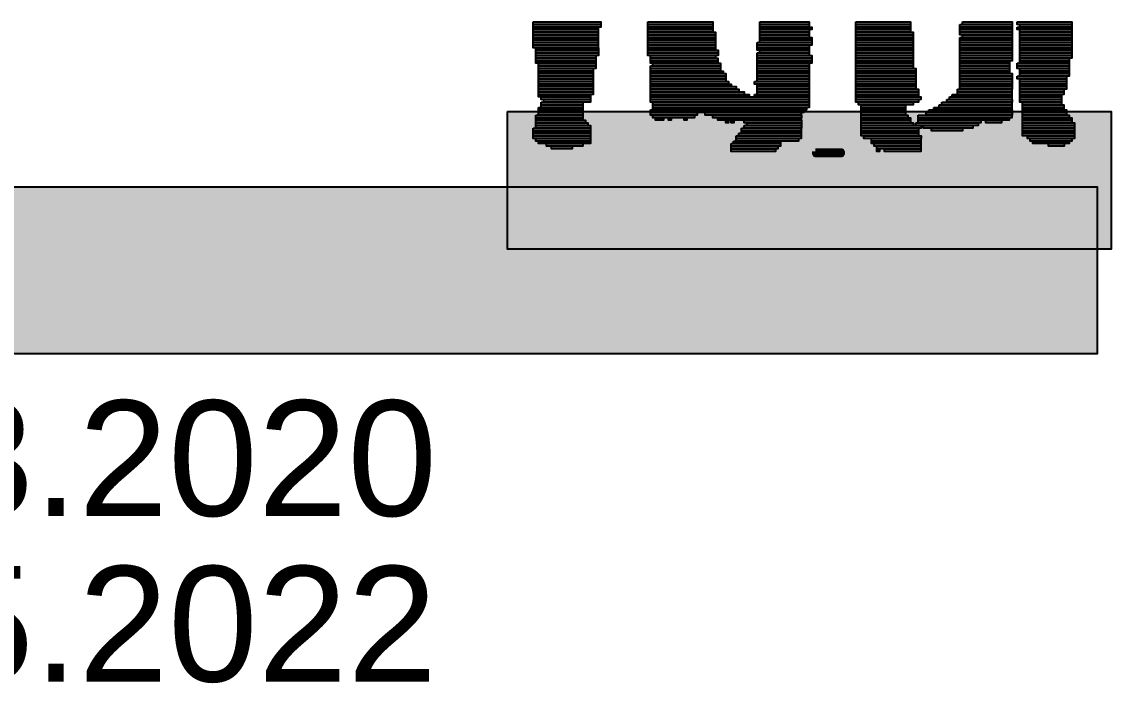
# Model space of a CAD drawing. Header units: millimetres. Extents: x 8 to 41779, y 4087 to 28530.
# Drawn here: x 38687 to 41323, y 6892 to 8492 of the extents above; entities that cross this region are included whole.
import ezdxf

# ---------------------------------------------------------------- set-up
doc = ezdxf.new("R2010")
doc.units = ezdxf.units.MM
doc.header["$LTSCALE"] = 50
doc.layers.add('02_Grundstuecksgrenze', color=8, linetype='Continuous')
doc.layers.add('12_Plankopf', color=140, linetype='Continuous')
doc.styles.add('PLAN', font='arial.ttf')

msp = doc.modelspace()

# ---------------------------------------------------------------- hatches: boundary and pattern name
at = {"layer": '02_Grundstuecksgrenze'}
msp.add_hatch(color=7, dxfattribs=at).paths.add_polyline_path([(30438.6, 8092.7), (41289, 8092.7), (41289, 7688.6), (30438.6, 7688.6)])
at = {"layer": '12_Plankopf'}
for points in [[(39924.6, 8491.8), (40088.3, 8491.8), (40088.3, 8485.5), (39924.6, 8485.5)], [(40201.8, 8491.8), (40359.2, 8491.8), (40359.2, 8485.5), (40201.8, 8485.5)], [(40472.4, 8491.8), (40592, 8491.8), (40592, 8485.5), (40472.4, 8485.5)], [(40705.3, 8491.8), (40837.5, 8491.8), (40837.5, 8485.5), (40705.3, 8485.5)], [(40963.5, 8491.8), (41083.1, 8491.8), (41083.1, 8485.5), (40963.5, 8485.5)], [(41095.4, 8491.8), (41227.6, 8491.8), (41227.6, 8485.5), (41095.4, 8485.5)], [(39924.6, 8485.5), (40088.3, 8485.5), (40088.3, 8479.2), (39924.6, 8479.2)], [(39924.6, 8479.2), (40081.9, 8479.2), (40081.9, 8473), (39924.6, 8473)], [(39924.6, 8473), (40081.9, 8473), (40081.9, 8466.7), (39924.6, 8466.7)], [(39924.6, 8466.7), (40081.9, 8466.7), (40081.9, 8460.5), (39924.6, 8460.5)], [(40201.8, 8485.5), (40359.2, 8485.5), (40359.2, 8479.2), (40201.8, 8479.2)], [(40201.8, 8479.2), (40359.2, 8479.2), (40359.2, 8473), (40201.8, 8473)], [(40201.8, 8473), (40359.2, 8473), (40359.2, 8466.7), (40201.8, 8466.7)], [(40201.8, 8466.7), (40365.5, 8466.7), (40365.5, 8460.5), (40201.8, 8460.5)], [(40472.4, 8485.5), (40592, 8485.5), (40592, 8479.2), (40472.4, 8479.2)], [(40472.4, 8479.2), (40598.3, 8479.2), (40598.3, 8473), (40472.4, 8473)], [(40472.4, 8473), (40592, 8473), (40592, 8466.7), (40472.4, 8466.7)], [(40472.4, 8466.7), (40592, 8466.7), (40592, 8460.5), (40472.4, 8460.5)], [(40705.3, 8485.5), (40837.5, 8485.5), (40837.5, 8479.2), (40705.3, 8479.2)], [(40705.3, 8479.2), (40837.5, 8479.2), (40837.5, 8473), (40705.3, 8473)], [(40705.3, 8473), (40837.5, 8473), (40837.5, 8466.7), (40705.3, 8466.7)], [(40705.3, 8466.7), (40843.7, 8466.7), (40843.7, 8460.5), (40705.3, 8460.5)], [(40957.1, 8485.5), (41083.1, 8485.5), (41083.1, 8479.2), (40957.1, 8479.2)], [(40957.1, 8479.2), (41083.1, 8479.2), (41083.1, 8473), (40957.1, 8473)], [(40957.1, 8473), (41083.1, 8473), (41083.1, 8466.7), (40957.1, 8466.7)], [(40957.1, 8466.7), (41083.1, 8466.7), (41083.1, 8460.5), (40957.1, 8460.5)], [(41095.4, 8479.2), (41227.6, 8479.2), (41227.6, 8473), (41095.4, 8473)], [(41101.8, 8485.5), (41227.7, 8485.5), (41227.7, 8479.2), (41101.8, 8479.2)], [(41101.8, 8473), (41227.7, 8473), (41227.7, 8466.7), (41101.8, 8466.7)], [(41101.8, 8466.7), (41227.7, 8466.7), (41227.7, 8460.5), (41101.8, 8460.5)], [(39924.6, 8460.5), (40081.9, 8460.5), (40081.9, 8454.2), (39924.6, 8454.2)], [(39924.6, 8454.2), (40081.9, 8454.2), (40081.9, 8447.9), (39924.6, 8447.9)], [(39924.6, 8447.9), (40081.9, 8447.9), (40081.9, 8441.6), (39924.6, 8441.6)], [(39924.6, 8441.6), (40081.9, 8441.6), (40081.9, 8435.3), (39924.6, 8435.3)], [(40201.8, 8460.5), (40365.5, 8460.5), (40365.5, 8454.2), (40201.8, 8454.2)], [(40201.8, 8454.2), (40365.5, 8454.2), (40365.5, 8447.9), (40201.8, 8447.9)], [(40201.8, 8447.9), (40365.5, 8447.9), (40365.5, 8441.6), (40201.8, 8441.6)], [(40201.8, 8441.6), (40365.5, 8441.6), (40365.5, 8435.3), (40201.8, 8435.3)], [(40466.1, 8441.6), (40598.3, 8441.6), (40598.3, 8435.3), (40466.1, 8435.3)], [(40472.4, 8460.5), (40592, 8460.5), (40592, 8454.2), (40472.4, 8454.2)], [(40472.4, 8454.2), (40598.3, 8454.2), (40598.3, 8447.9), (40472.4, 8447.9)], [(40472.4, 8447.9), (40598.3, 8447.9), (40598.3, 8441.6), (40472.4, 8441.6)], [(40705.3, 8460.5), (40843.7, 8460.5), (40843.7, 8454.2), (40705.3, 8454.2)], [(40705.3, 8454.2), (40843.7, 8454.2), (40843.7, 8447.9), (40705.3, 8447.9)], [(40705.3, 8447.9), (40843.7, 8447.9), (40843.7, 8441.6), (40705.3, 8441.6)], [(40705.3, 8441.6), (40843.7, 8441.6), (40843.7, 8435.3), (40705.3, 8435.3)], [(40957.1, 8454.2), (41083.1, 8454.2), (41083.1, 8447.9), (40957.1, 8447.9)], [(40957.1, 8447.9), (41083.1, 8447.9), (41083.1, 8441.6), (40957.1, 8441.6)], [(40957.1, 8441.6), (41083.1, 8441.6), (41083.1, 8435.3), (40957.1, 8435.3)], [(40963.5, 8460.5), (41083.1, 8460.5), (41083.1, 8454.2), (40963.5, 8454.2)], [(41101.8, 8460.5), (41227.7, 8460.5), (41227.7, 8454.2), (41101.8, 8454.2)], [(41101.8, 8454.2), (41227.7, 8454.2), (41227.7, 8447.9), (41101.8, 8447.9)], [(41101.8, 8447.9), (41227.7, 8447.9), (41227.7, 8441.6), (41101.8, 8441.6)], [(41101.8, 8441.6), (41227.7, 8441.6), (41227.7, 8435.3), (41101.8, 8435.3)], [(39924.6, 8435.3), (40081.9, 8435.3), (40081.9, 8429.1), (39924.6, 8429.1)], [(39930.9, 8429.1), (40082, 8429.1), (40082, 8422.8), (39930.9, 8422.8)], [(39930.9, 8422.8), (40082, 8422.8), (40082, 8416.5), (39930.9, 8416.5)], [(39930.9, 8416.5), (40082, 8416.5), (40082, 8410.3), (39930.9, 8410.3)], [(39930.9, 8410.3), (40075.7, 8410.3), (40075.7, 8404), (39930.9, 8404)], [(40201.8, 8435.3), (40365.5, 8435.3), (40365.5, 8429.1), (40201.8, 8429.1)], [(40201.8, 8429.1), (40365.5, 8429.1), (40365.5, 8422.8), (40201.8, 8422.8)], [(40201.8, 8422.8), (40371.8, 8422.8), (40371.8, 8416.5), (40201.8, 8416.5)], [(40201.8, 8416.5), (40371.8, 8416.5), (40371.8, 8410.3), (40201.8, 8410.3)], [(40207.8, 8410.3), (40365.2, 8410.3), (40365.2, 8404), (40207.8, 8404)], [(40466.1, 8435.3), (40592, 8435.3), (40592, 8429.1), (40466.1, 8429.1)], [(40466.1, 8429.1), (40592, 8429.1), (40592, 8422.8), (40466.1, 8422.8)], [(40466.1, 8416.5), (40592, 8416.5), (40592, 8410.3), (40466.1, 8410.3)], [(40466.1, 8410.3), (40598.3, 8410.3), (40598.3, 8404), (40466.1, 8404)], [(40472.4, 8422.8), (40592, 8422.8), (40592, 8416.5), (40472.4, 8416.5)], [(40705.3, 8435.3), (40843.7, 8435.3), (40843.7, 8429.1), (40705.3, 8429.1)], [(40705.3, 8429.1), (40843.7, 8429.1), (40843.7, 8422.8), (40705.3, 8422.8)], [(40705.3, 8422.8), (40843.7, 8422.8), (40843.7, 8416.5), (40705.3, 8416.5)], [(40705.3, 8416.5), (40843.7, 8416.5), (40843.7, 8410.3), (40705.3, 8410.3)], [(40705.3, 8410.3), (40843.7, 8410.3), (40843.7, 8404), (40705.3, 8404)], [(40957.1, 8435.3), (41083.1, 8435.3), (41083.1, 8429.1), (40957.1, 8429.1)], [(40957.1, 8429.1), (41083.1, 8429.1), (41083.1, 8422.8), (40957.1, 8422.8)], [(40957.1, 8422.8), (41083.1, 8422.8), (41083.1, 8416.5), (40957.1, 8416.5)], [(40957.1, 8416.5), (41083.1, 8416.5), (41083.1, 8410.3), (40957.1, 8410.3)], [(40957.1, 8410.3), (41083.1, 8410.3), (41083.1, 8404), (40957.1, 8404)], [(41101.8, 8435.3), (41227.7, 8435.3), (41227.7, 8429.1), (41101.8, 8429.1)], [(41101.8, 8429.1), (41227.7, 8429.1), (41227.7, 8422.8), (41101.8, 8422.8)], [(41101.8, 8422.8), (41227.7, 8422.8), (41227.7, 8416.5), (41101.8, 8416.5)], [(41101.8, 8416.5), (41227.7, 8416.5), (41227.7, 8410.3), (41101.8, 8410.3)], [(41101.8, 8410.3), (41227.7, 8410.3), (41227.7, 8404), (41101.8, 8404)], [(39930.9, 8404), (40075.7, 8404), (40075.7, 8397.7), (39930.9, 8397.7)], [(39930.9, 8397.7), (40075.7, 8397.7), (40075.7, 8391.5), (39930.9, 8391.5)], [(39937.3, 8391.5), (40075.7, 8391.5), (40075.7, 8385.2), (39937.3, 8385.2)], [(39937.3, 8385.2), (40075.7, 8385.2), (40075.7, 8378.9), (39937.3, 8378.9)], [(40207.8, 8404), (40371.5, 8404), (40371.5, 8397.7), (40207.8, 8397.7)], [(40207.8, 8397.7), (40371.5, 8397.7), (40371.5, 8391.5), (40207.8, 8391.5)], [(40207.8, 8385.2), (40377.8, 8385.2), (40377.8, 8378.9), (40207.8, 8378.9)], [(40214.2, 8391.5), (40377.9, 8391.5), (40377.9, 8385.2), (40214.2, 8385.2)], [(40466.1, 8404), (40598.3, 8404), (40598.3, 8397.7), (40466.1, 8397.7)], [(40466.1, 8397.7), (40598.3, 8397.7), (40598.3, 8391.5), (40466.1, 8391.5)], [(40466.1, 8391.5), (40592, 8391.5), (40592, 8385.2), (40466.1, 8385.2)], [(40466.1, 8385.2), (40592, 8385.2), (40592, 8378.9), (40466.1, 8378.9)], [(40705.3, 8404), (40843.7, 8404), (40843.7, 8397.7), (40705.3, 8397.7)], [(40705.3, 8397.7), (40843.7, 8397.7), (40843.7, 8391.5), (40705.3, 8391.5)], [(40705.3, 8391.5), (40843.7, 8391.5), (40843.7, 8385.2), (40705.3, 8385.2)], [(40705.3, 8385.2), (40843.7, 8385.2), (40843.7, 8378.9), (40705.3, 8378.9)], [(40957.1, 8404), (41083.1, 8404), (41083.1, 8397.7), (40957.1, 8397.7)], [(40957.1, 8397.7), (41076.7, 8397.7), (41076.7, 8391.5), (40957.1, 8391.5)], [(40957.1, 8391.5), (41076.7, 8391.5), (41076.7, 8385.2), (40957.1, 8385.2)], [(40957.1, 8385.2), (41076.7, 8385.2), (41076.7, 8378.9), (40957.1, 8378.9)], [(41095.4, 8391.5), (41221.4, 8391.5), (41221.4, 8385.2), (41095.4, 8385.2)], [(41095.4, 8385.2), (41221.4, 8385.2), (41221.4, 8378.9), (41095.4, 8378.9)], [(41101.8, 8404), (41221.4, 8404), (41221.4, 8397.7), (41101.8, 8397.7)], [(41101.8, 8397.7), (41221.4, 8397.7), (41221.4, 8391.5), (41101.8, 8391.5)], [(39937.3, 8378.9), (40069.5, 8378.9), (40069.5, 8372.7), (39937.3, 8372.7)], [(39937.3, 8372.7), (40069.5, 8372.7), (40069.5, 8366.4), (39937.3, 8366.4)], [(39937.3, 8366.4), (40069.5, 8366.4), (40069.5, 8360.1), (39937.3, 8360.1)], [(39937.3, 8360.1), (40069.5, 8360.1), (40069.5, 8353.8), (39937.3, 8353.8)], [(40207.8, 8378.9), (40377.8, 8378.9), (40377.8, 8372.7), (40207.8, 8372.7)], [(40207.8, 8372.7), (40384.1, 8372.7), (40384.1, 8366.4), (40207.8, 8366.4)], [(40207.8, 8366.4), (40390.4, 8366.4), (40390.4, 8360.1), (40207.8, 8360.1)], [(40207.8, 8360.1), (40390.4, 8360.1), (40390.4, 8353.8), (40207.8, 8353.8)], [(40466.1, 8378.9), (40592, 8378.9), (40592, 8372.7), (40466.1, 8372.7)], [(40466.1, 8372.7), (40592, 8372.7), (40592, 8366.4), (40466.1, 8366.4)], [(40466.1, 8366.4), (40592, 8366.4), (40592, 8360.1), (40466.1, 8360.1)], [(40466.1, 8360.1), (40592, 8360.1), (40592, 8353.8), (40466.1, 8353.8)], [(40705.3, 8378.9), (40850, 8378.9), (40850, 8372.7), (40705.3, 8372.7)], [(40705.3, 8372.7), (40850, 8372.7), (40850, 8366.4), (40705.3, 8366.4)], [(40705.3, 8366.4), (40850, 8366.4), (40850, 8360.1), (40705.3, 8360.1)], [(40705.3, 8360.1), (40850, 8360.1), (40850, 8353.8), (40705.3, 8353.8)], [(40957.1, 8378.9), (41076.7, 8378.9), (41076.7, 8372.7), (40957.1, 8372.7)], [(40957.1, 8372.7), (41076.7, 8372.7), (41076.7, 8366.4), (40957.1, 8366.4)], [(40957.1, 8366.4), (41083.1, 8366.4), (41083.1, 8360.1), (40957.1, 8360.1)], [(40957.1, 8360.1), (41083.1, 8360.1), (41083.1, 8353.8), (40957.1, 8353.8)], [(41095.4, 8360.1), (41215.1, 8360.1), (41215.1, 8353.8), (41095.4, 8353.8)], [(41101.8, 8378.9), (41221.4, 8378.9), (41221.4, 8372.7), (41101.8, 8372.7)], [(41101.8, 8372.7), (41221.4, 8372.7), (41221.4, 8366.4), (41101.8, 8366.4)], [(41101.8, 8366.4), (41221.4, 8366.4), (41221.4, 8360.1), (41101.8, 8360.1)], [(39937.3, 8353.8), (40069.5, 8353.8), (40069.5, 8347.6), (39937.3, 8347.6)], [(39937.3, 8347.6), (40069.5, 8347.6), (40069.5, 8341.3), (39937.3, 8341.3)], [(39937.3, 8341.3), (40069.5, 8341.3), (40069.5, 8335), (39937.3, 8335)], [(39937.3, 8335.1), (40069.5, 8335.1), (40069.5, 8328.8), (39937.3, 8328.8)], [(40207.8, 8353.8), (40390.4, 8353.8), (40390.4, 8347.6), (40207.8, 8347.6)], [(40207.8, 8347.6), (40396.7, 8347.6), (40396.7, 8341.3), (40207.8, 8341.3)], [(40207.8, 8341.3), (40403, 8341.3), (40403, 8335), (40207.8, 8335)], [(40207.8, 8335.1), (40415.6, 8335.1), (40415.6, 8328.8), (40207.8, 8328.8)], [(40459.7, 8347.6), (40591.9, 8347.6), (40591.9, 8341.3), (40459.7, 8341.3)], [(40466.1, 8353.8), (40592, 8353.8), (40592, 8347.6), (40466.1, 8347.6)], [(40466.1, 8341.3), (40592, 8341.3), (40592, 8335), (40466.1, 8335)], [(40466.1, 8335.1), (40592, 8335.1), (40592, 8328.8), (40466.1, 8328.8)], [(40705.3, 8353.8), (40850, 8353.8), (40850, 8347.6), (40705.3, 8347.6)], [(40705.3, 8347.6), (40850, 8347.6), (40850, 8341.3), (40705.3, 8341.3)], [(40705.3, 8341.3), (40850, 8341.3), (40850, 8335), (40705.3, 8335)], [(40705.3, 8335.1), (40850, 8335.1), (40850, 8328.8), (40705.3, 8328.8)], [(40957.1, 8353.8), (41083.1, 8353.8), (41083.1, 8347.6), (40957.1, 8347.6)], [(40957.1, 8347.6), (41083.1, 8347.6), (41083.1, 8341.3), (40957.1, 8341.3)], [(40957.1, 8341.3), (41083.1, 8341.3), (41083.1, 8335), (40957.1, 8335)], [(40957.1, 8335.1), (41083.1, 8335.1), (41083.1, 8328.8), (40957.1, 8328.8)], [(41101.8, 8353.8), (41215.1, 8353.8), (41215.1, 8347.6), (41101.8, 8347.6)], [(41101.8, 8347.6), (41215.1, 8347.6), (41215.1, 8341.3), (41101.8, 8341.3)], [(41101.8, 8341.3), (41215.1, 8341.3), (41215.1, 8335), (41101.8, 8335)], [(41101.8, 8335.1), (41215.1, 8335.1), (41215.1, 8328.8), (41101.8, 8328.8)], [(39937.3, 8328.8), (40069.5, 8328.8), (40069.5, 8322.5), (39937.3, 8322.5)], [(39937.3, 8322.5), (40069.5, 8322.5), (40069.5, 8316.2), (39937.3, 8316.2)], [(39937.3, 8316.2), (40063.1, 8316.2), (40063.1, 8310), (39937.3, 8310)], [(39943.6, 8309.9), (40063.2, 8309.9), (40063.2, 8303.7), (39943.6, 8303.7)], [(40207.8, 8328.8), (40421.9, 8328.8), (40421.9, 8322.5), (40207.8, 8322.5)], [(40207.8, 8322.5), (40434.5, 8322.5), (40434.5, 8316.2), (40207.8, 8316.2)], [(40207.8, 8316.2), (40447, 8316.2), (40447, 8310), (40207.8, 8310)], [(40207.8, 8309.9), (40591.8, 8309.9), (40591.8, 8303.7), (40207.8, 8303.7)], [(40459.7, 8316.2), (40591.9, 8316.2), (40591.9, 8310), (40459.7, 8310)], [(40466.1, 8328.8), (40592, 8328.8), (40592, 8322.5), (40466.1, 8322.5)], [(40466.1, 8322.5), (40592, 8322.5), (40592, 8316.2), (40466.1, 8316.2)], [(40705.3, 8328.8), (40856.4, 8328.8), (40856.4, 8322.5), (40705.3, 8322.5)], [(40705.3, 8322.5), (40856.4, 8322.5), (40856.4, 8316.2), (40705.3, 8316.2)], [(40705.3, 8316.2), (40856.4, 8316.2), (40856.4, 8310), (40705.3, 8310)], [(40705.3, 8309.9), (40862.6, 8309.9), (40862.6, 8303.7), (40705.3, 8303.7)], [(40931.7, 8309.9), (41082.8, 8309.9), (41082.8, 8303.7), (40931.7, 8303.7)], [(40938.1, 8316.2), (41082.9, 8316.2), (41082.9, 8310), (40938.1, 8310)], [(40950.8, 8328.8), (41083, 8328.8), (41083, 8322.5), (40950.8, 8322.5)], [(40950.8, 8322.5), (41083, 8322.5), (41083, 8316.2), (40950.8, 8316.2)], [(41101.8, 8328.8), (41208.8, 8328.8), (41208.8, 8322.5), (41101.8, 8322.5)], [(41101.8, 8322.5), (41208.8, 8322.5), (41208.8, 8316.2), (41101.8, 8316.2)], [(41101.8, 8316.2), (41202.5, 8316.2), (41202.5, 8310), (41101.8, 8310)], [(41101.8, 8309.9), (41202.5, 8309.9), (41202.5, 8303.7), (41101.8, 8303.7)], [(39937.3, 8284.9), (40044.3, 8284.9), (40044.3, 8278.6), (39937.3, 8278.6)], [(39937.3, 8278.6), (40044.3, 8278.6), (40044.3, 8272.4), (39937.3, 8272.4)], [(39943.6, 8297.4), (40044.4, 8297.4), (40044.4, 8291.1), (39943.6, 8291.1)], [(39943.6, 8291.1), (40044.4, 8291.1), (40044.4, 8284.9), (39943.6, 8284.9)], [(39950, 8303.7), (40063.3, 8303.7), (40063.3, 8297.4), (39950, 8297.4)], [(40207.8, 8303.7), (40591.8, 8303.7), (40591.8, 8297.4), (40207.8, 8297.4)], [(40207.8, 8278.6), (40579.2, 8278.6), (40579.2, 8272.4), (40207.8, 8272.4)], [(40214.2, 8297.4), (40591.9, 8297.4), (40591.9, 8291.1), (40214.2, 8291.1)], [(40214.2, 8291.1), (40591.9, 8291.1), (40591.9, 8284.9), (40214.2, 8284.9)], [(40214.2, 8284.9), (40585.6, 8284.9), (40585.6, 8278.6), (40214.2, 8278.6)], [(40705.3, 8303.7), (40856.4, 8303.7), (40856.4, 8297.4), (40705.3, 8297.4)], [(40711.6, 8297.4), (40843.8, 8297.4), (40843.8, 8291.1), (40711.6, 8291.1)], [(40718, 8291.1), (40825, 8291.1), (40825, 8284.9), (40718, 8284.9)], [(40718, 8284.9), (40825, 8284.9), (40825, 8278.6), (40718, 8278.6)], [(40718, 8278.6), (40825, 8278.6), (40825, 8272.4), (40718, 8272.4)], [(40881.7, 8278.6), (41083.1, 8278.6), (41083.1, 8272.4), (40881.7, 8272.4)], [(40894, 8284.9), (41082.9, 8284.9), (41082.9, 8278.6), (40894, 8278.6)], [(40906.7, 8291.1), (41083, 8291.1), (41083, 8284.9), (40906.7, 8284.9)], [(40913, 8297.4), (41083, 8297.4), (41083, 8291.1), (40913, 8291.1)], [(40925.7, 8303.7), (41083.1, 8303.7), (41083.1, 8297.4), (40925.7, 8297.4)], [(41101.8, 8303.7), (41202.5, 8303.7), (41202.5, 8297.4), (41101.8, 8297.4)], [(41108.1, 8297.4), (41202.5, 8297.4), (41202.5, 8291.1), (41108.1, 8291.1)], [(41108.1, 8291.1), (41208.8, 8291.1), (41208.8, 8284.9), (41108.1, 8284.9)], [(41108.1, 8284.9), (41208.8, 8284.9), (41208.8, 8278.6), (41108.1, 8278.6)], [(41108.1, 8278.6), (41215.2, 8278.6), (41215.2, 8272.4), (41108.1, 8272.4)], [(39862.5, 8274.6), (41323.1, 8274.6), (41323.1, 7941.8), (39862.5, 7941.8)], [(39930.9, 8266), (40044.2, 8266), (40044.2, 8259.8), (39930.9, 8259.8)], [(39930.9, 8259.8), (40044.2, 8259.8), (40044.2, 8253.5), (39930.9, 8253.5)], [(39930.9, 8253.5), (40050.5, 8253.5), (40050.5, 8247.2), (39930.9, 8247.2)], [(39937.3, 8272.4), (40044.3, 8272.4), (40044.3, 8266.1), (39937.3, 8266.1)], [(40207.8, 8272.4), (40321.2, 8272.4), (40321.2, 8266.1), (40207.8, 8266.1)], [(40214.2, 8266), (40314.9, 8266), (40314.9, 8259.8), (40214.2, 8259.8)], [(40220.5, 8259.8), (40239.4, 8259.8), (40239.4, 8253.5), (40220.5, 8253.5)], [(40251.9, 8259.8), (40258.2, 8259.8), (40258.2, 8253.5), (40251.9, 8253.5)], [(40289.7, 8259.8), (40296, 8259.8), (40296, 8253.5), (40289.7, 8253.5)], [(40340.1, 8272.4), (40573, 8272.4), (40573, 8266.1), (40340.1, 8266.1)], [(40359.2, 8266), (40573.2, 8266), (40573.2, 8259.8), (40359.2, 8259.8)], [(40371.5, 8259.8), (40573, 8259.8), (40573, 8253.5), (40371.5, 8253.5)], [(40390.6, 8253.5), (40396.9, 8253.5), (40396.9, 8247.2), (40390.6, 8247.2)], [(40403.3, 8253.5), (40409.6, 8253.5), (40409.6, 8247.2), (40403.3, 8247.2)], [(40434.7, 8253.5), (40573.2, 8253.5), (40573.2, 8247.2), (40434.7, 8247.2)], [(40718, 8272.4), (40825, 8272.4), (40825, 8266.1), (40718, 8266.1)], [(40718, 8266), (40831.3, 8266), (40831.3, 8259.8), (40718, 8259.8)], [(40718, 8259.8), (40837.6, 8259.8), (40837.6, 8253.5), (40718, 8253.5)], [(40718, 8253.5), (40837.6, 8253.5), (40837.6, 8247.2), (40718, 8247.2)], [(40856.3, 8266), (41082.9, 8266), (41082.9, 8259.8), (40856.3, 8259.8)], [(40856.3, 8259.8), (41076.5, 8259.8), (41076.5, 8253.5), (40856.3, 8253.5)], [(40856.3, 8253.5), (41007.3, 8253.5), (41007.3, 8247.2), (40856.3, 8247.2)], [(40875.3, 8272.4), (41083.1, 8272.4), (41083.1, 8266.1), (40875.3, 8266.1)], [(41019.9, 8253.5), (41057.7, 8253.5), (41057.7, 8247.2), (41019.9, 8247.2)], [(41108.1, 8272.4), (41215.2, 8272.4), (41215.2, 8266.1), (41108.1, 8266.1)], [(41108.1, 8266), (41221.4, 8266), (41221.4, 8259.8), (41108.1, 8259.8)], [(41108.1, 8259.8), (41227.7, 8259.8), (41227.7, 8253.5), (41108.1, 8253.5)], [(41108.1, 8253.5), (41227.7, 8253.5), (41227.7, 8247.2), (41108.1, 8247.2)], [(39924.6, 8234.7), (40063, 8234.7), (40063, 8228.4), (39924.6, 8228.4)], [(39924.6, 8228.4), (40063, 8228.4), (40063, 8222.2), (39924.6, 8222.2)], [(39930.9, 8247.2), (40056.8, 8247.2), (40056.8, 8241), (39930.9, 8241)], [(39930.9, 8241), (40063.1, 8241), (40063.1, 8234.7), (39930.9, 8234.7)], [(40428.3, 8234.7), (40573.1, 8234.7), (40573.1, 8228.4), (40428.3, 8228.4)], [(40428.3, 8228.4), (40573.1, 8228.4), (40573.1, 8222.2), (40428.3, 8222.2)], [(40434.7, 8241), (40573.2, 8241), (40573.2, 8234.7), (40434.7, 8234.7)], [(40441, 8247.2), (40573.2, 8247.2), (40573.2, 8241), (40441, 8241)], [(40718, 8247.2), (40843.9, 8247.2), (40843.9, 8241), (40718, 8241)], [(40718, 8241), (40862.8, 8241), (40862.8, 8234.7), (40718, 8234.7)], [(40718, 8234.7), (40856.5, 8234.7), (40856.5, 8228.4), (40718, 8228.4)], [(40718, 8228.4), (40856.5, 8228.4), (40856.5, 8222.2), (40718, 8222.2)], [(40849.9, 8247.2), (41001, 8247.2), (41001, 8241), (40849.9, 8241)], [(40869, 8241), (40988.5, 8241), (40988.5, 8234.7), (40869, 8234.7)], [(40888, 8234.7), (40963.5, 8234.7), (40963.5, 8228.4), (40888, 8228.4)], [(41108.1, 8247.2), (41234, 8247.2), (41234, 8241), (41108.1, 8241)], [(41108.1, 8241), (41234, 8241), (41234, 8234.7), (41108.1, 8234.7)], [(41108.1, 8234.7), (41234, 8234.7), (41234, 8228.4), (41108.1, 8228.4)], [(41108.1, 8228.4), (41234, 8228.4), (41234, 8222.2), (41108.1, 8222.2)], [(39924.6, 8222.2), (40063, 8222.2), (40063, 8215.9), (39924.6, 8215.9)], [(39924.6, 8215.9), (40063, 8215.9), (40063, 8209.6), (39924.6, 8209.6)], [(39930.9, 8209.6), (40063.1, 8209.6), (40063.1, 8203.4), (39930.9, 8203.4)], [(39937.3, 8203.4), (40063.1, 8203.4), (40063.1, 8197.1), (39937.3, 8197.1)], [(40409.3, 8203.4), (40522.6, 8203.4), (40522.6, 8197.1), (40409.3, 8197.1)], [(40415.6, 8215.9), (40573, 8215.9), (40573, 8209.6), (40415.6, 8209.6)], [(40415.6, 8209.6), (40566.7, 8209.6), (40566.7, 8203.4), (40415.6, 8203.4)], [(40422, 8222.2), (40573.1, 8222.2), (40573.1, 8215.9), (40422, 8215.9)], [(40718, 8222.2), (40856.5, 8222.2), (40856.5, 8215.9), (40718, 8215.9)], [(40724.3, 8215.9), (40862.8, 8215.9), (40862.8, 8209.6), (40724.3, 8209.6)], [(40743, 8209.6), (40862.6, 8209.6), (40862.6, 8203.4), (40743, 8203.4)], [(40743, 8203.4), (40862.6, 8203.4), (40862.6, 8197.1), (40743, 8197.1)], [(41108.1, 8222.2), (41234, 8222.2), (41234, 8215.9), (41108.1, 8215.9)], [(41120.8, 8215.9), (41234.1, 8215.9), (41234.1, 8209.6), (41120.8, 8209.6)], [(41127.2, 8209.6), (41227.9, 8209.6), (41227.9, 8203.4), (41127.2, 8203.4)], [(41133.2, 8203.4), (41221.3, 8203.4), (41221.3, 8197.1), (41133.2, 8197.1)], [(39956.3, 8197.1), (40044.4, 8197.1), (40044.4, 8190.8), (39956.3, 8190.8)], [(39968.7, 8190.8), (40019, 8190.8), (40019, 8184.5), (39968.7, 8184.5)], [(40403.3, 8197.1), (40522.9, 8197.1), (40522.9, 8190.8), (40403.3, 8190.8)], [(40403.3, 8190.8), (40516.6, 8190.8), (40516.6, 8184.5), (40403.3, 8184.5)], [(40403.3, 8184.6), (40510.3, 8184.6), (40510.3, 8178.3), (40403.3, 8178.3)], [(40749.4, 8197.1), (40862.7, 8197.1), (40862.7, 8190.8), (40749.4, 8190.8)], [(40755.7, 8190.8), (40862.7, 8190.8), (40862.7, 8184.5), (40755.7, 8184.5)], [(40755.7, 8184.6), (40762, 8184.6), (40762, 8178.3), (40755.7, 8178.3)], [(40774.4, 8184.6), (40862.5, 8184.6), (40862.5, 8178.3), (40774.4, 8178.3)], [(41171.3, 8197.1), (41209, 8197.1), (41209, 8190.8), (41171.3, 8190.8)]]:
    msp.add_hatch(color=7, dxfattribs=at).paths.add_polyline_path(points)

# ---------------------------------------------------------------- linework, layer by layer
at = {"layer": '02_Grundstuecksgrenze'}
msp.add_lwpolyline([(30438.6, 8092.7), (41289, 8092.7), (41289, 7688.6), (30438.6, 7688.6)], close=True, dxfattribs=at)
at = {"layer": '12_Plankopf'}
for points in [[(39924.6, 8491.8), (40088.3, 8491.8), (40088.3, 8485.5), (39924.6, 8485.5)], [(40201.8, 8491.8), (40359.2, 8491.8), (40359.2, 8485.5), (40201.8, 8485.5)], [(40472.4, 8491.8), (40592, 8491.8), (40592, 8485.5), (40472.4, 8485.5)], [(40705.3, 8491.8), (40837.5, 8491.8), (40837.5, 8485.5), (40705.3, 8485.5)], [(40963.5, 8491.8), (41083.1, 8491.8), (41083.1, 8485.5), (40963.5, 8485.5)], [(41095.4, 8491.8), (41227.6, 8491.8), (41227.6, 8485.5), (41095.4, 8485.5)], [(39924.6, 8485.5), (40088.3, 8485.5), (40088.3, 8479.2), (39924.6, 8479.2)], [(39924.6, 8479.2), (40081.9, 8479.2), (40081.9, 8473), (39924.6, 8473)], [(39924.6, 8473), (40081.9, 8473), (40081.9, 8466.7), (39924.6, 8466.7)], [(39924.6, 8466.7), (40081.9, 8466.7), (40081.9, 8460.5), (39924.6, 8460.5)], [(40201.8, 8485.5), (40359.2, 8485.5), (40359.2, 8479.2), (40201.8, 8479.2)], [(40201.8, 8479.2), (40359.2, 8479.2), (40359.2, 8473), (40201.8, 8473)], [(40201.8, 8473), (40359.2, 8473), (40359.2, 8466.7), (40201.8, 8466.7)], [(40201.8, 8466.7), (40365.5, 8466.7), (40365.5, 8460.5), (40201.8, 8460.5)], [(40472.4, 8485.5), (40592, 8485.5), (40592, 8479.2), (40472.4, 8479.2)], [(40472.4, 8479.2), (40598.3, 8479.2), (40598.3, 8473), (40472.4, 8473)], [(40472.4, 8473), (40592, 8473), (40592, 8466.7), (40472.4, 8466.7)], [(40472.4, 8466.7), (40592, 8466.7), (40592, 8460.5), (40472.4, 8460.5)], [(40705.3, 8485.5), (40837.5, 8485.5), (40837.5, 8479.2), (40705.3, 8479.2)], [(40705.3, 8479.2), (40837.5, 8479.2), (40837.5, 8473), (40705.3, 8473)], [(40705.3, 8473), (40837.5, 8473), (40837.5, 8466.7), (40705.3, 8466.7)], [(40705.3, 8466.7), (40843.7, 8466.7), (40843.7, 8460.5), (40705.3, 8460.5)], [(40957.1, 8485.5), (41083.1, 8485.5), (41083.1, 8479.2), (40957.1, 8479.2)], [(40957.1, 8479.2), (41083.1, 8479.2), (41083.1, 8473), (40957.1, 8473)], [(40957.1, 8473), (41083.1, 8473), (41083.1, 8466.7), (40957.1, 8466.7)], [(40957.1, 8466.7), (41083.1, 8466.7), (41083.1, 8460.5), (40957.1, 8460.5)], [(41095.4, 8479.2), (41227.6, 8479.2), (41227.6, 8473), (41095.4, 8473)], [(41101.8, 8485.5), (41227.7, 8485.5), (41227.7, 8479.2), (41101.8, 8479.2)], [(41101.8, 8473), (41227.7, 8473), (41227.7, 8466.7), (41101.8, 8466.7)], [(41101.8, 8466.7), (41227.7, 8466.7), (41227.7, 8460.5), (41101.8, 8460.5)], [(39924.6, 8460.5), (40081.9, 8460.5), (40081.9, 8454.2), (39924.6, 8454.2)], [(39924.6, 8454.2), (40081.9, 8454.2), (40081.9, 8447.9), (39924.6, 8447.9)], [(39924.6, 8447.9), (40081.9, 8447.9), (40081.9, 8441.6), (39924.6, 8441.6)], [(39924.6, 8441.6), (40081.9, 8441.6), (40081.9, 8435.3), (39924.6, 8435.3)], [(40201.8, 8460.5), (40365.5, 8460.5), (40365.5, 8454.2), (40201.8, 8454.2)], [(40201.8, 8454.2), (40365.5, 8454.2), (40365.5, 8447.9), (40201.8, 8447.9)], [(40201.8, 8447.9), (40365.5, 8447.9), (40365.5, 8441.6), (40201.8, 8441.6)], [(40201.8, 8441.6), (40365.5, 8441.6), (40365.5, 8435.3), (40201.8, 8435.3)], [(40466.1, 8441.6), (40598.3, 8441.6), (40598.3, 8435.3), (40466.1, 8435.3)], [(40472.4, 8460.5), (40592, 8460.5), (40592, 8454.2), (40472.4, 8454.2)], [(40472.4, 8454.2), (40598.3, 8454.2), (40598.3, 8447.9), (40472.4, 8447.9)], [(40472.4, 8447.9), (40598.3, 8447.9), (40598.3, 8441.6), (40472.4, 8441.6)], [(40705.3, 8460.5), (40843.7, 8460.5), (40843.7, 8454.2), (40705.3, 8454.2)], [(40705.3, 8454.2), (40843.7, 8454.2), (40843.7, 8447.9), (40705.3, 8447.9)], [(40705.3, 8447.9), (40843.7, 8447.9), (40843.7, 8441.6), (40705.3, 8441.6)], [(40705.3, 8441.6), (40843.7, 8441.6), (40843.7, 8435.3), (40705.3, 8435.3)], [(40957.1, 8454.2), (41083.1, 8454.2), (41083.1, 8447.9), (40957.1, 8447.9)], [(40957.1, 8447.9), (41083.1, 8447.9), (41083.1, 8441.6), (40957.1, 8441.6)], [(40957.1, 8441.6), (41083.1, 8441.6), (41083.1, 8435.3), (40957.1, 8435.3)], [(40963.5, 8460.5), (41083.1, 8460.5), (41083.1, 8454.2), (40963.5, 8454.2)], [(41101.8, 8460.5), (41227.7, 8460.5), (41227.7, 8454.2), (41101.8, 8454.2)], [(41101.8, 8454.2), (41227.7, 8454.2), (41227.7, 8447.9), (41101.8, 8447.9)], [(41101.8, 8447.9), (41227.7, 8447.9), (41227.7, 8441.6), (41101.8, 8441.6)], [(41101.8, 8441.6), (41227.7, 8441.6), (41227.7, 8435.3), (41101.8, 8435.3)], [(39924.6, 8435.3), (40081.9, 8435.3), (40081.9, 8429.1), (39924.6, 8429.1)], [(39930.9, 8429.1), (40082, 8429.1), (40082, 8422.8), (39930.9, 8422.8)], [(39930.9, 8422.8), (40082, 8422.8), (40082, 8416.5), (39930.9, 8416.5)], [(39930.9, 8416.5), (40082, 8416.5), (40082, 8410.3), (39930.9, 8410.3)], [(39930.9, 8410.3), (40075.7, 8410.3), (40075.7, 8404), (39930.9, 8404)], [(40201.8, 8435.3), (40365.5, 8435.3), (40365.5, 8429.1), (40201.8, 8429.1)], [(40201.8, 8429.1), (40365.5, 8429.1), (40365.5, 8422.8), (40201.8, 8422.8)], [(40201.8, 8422.8), (40371.8, 8422.8), (40371.8, 8416.5), (40201.8, 8416.5)], [(40201.8, 8416.5), (40371.8, 8416.5), (40371.8, 8410.3), (40201.8, 8410.3)], [(40207.8, 8410.3), (40365.2, 8410.3), (40365.2, 8404), (40207.8, 8404)], [(40466.1, 8435.3), (40592, 8435.3), (40592, 8429.1), (40466.1, 8429.1)], [(40466.1, 8429.1), (40592, 8429.1), (40592, 8422.8), (40466.1, 8422.8)], [(40466.1, 8416.5), (40592, 8416.5), (40592, 8410.3), (40466.1, 8410.3)], [(40466.1, 8410.3), (40598.3, 8410.3), (40598.3, 8404), (40466.1, 8404)], [(40472.4, 8422.8), (40592, 8422.8), (40592, 8416.5), (40472.4, 8416.5)], [(40705.3, 8435.3), (40843.7, 8435.3), (40843.7, 8429.1), (40705.3, 8429.1)], [(40705.3, 8429.1), (40843.7, 8429.1), (40843.7, 8422.8), (40705.3, 8422.8)], [(40705.3, 8422.8), (40843.7, 8422.8), (40843.7, 8416.5), (40705.3, 8416.5)], [(40705.3, 8416.5), (40843.7, 8416.5), (40843.7, 8410.3), (40705.3, 8410.3)], [(40705.3, 8410.3), (40843.7, 8410.3), (40843.7, 8404), (40705.3, 8404)], [(40957.1, 8435.3), (41083.1, 8435.3), (41083.1, 8429.1), (40957.1, 8429.1)], [(40957.1, 8429.1), (41083.1, 8429.1), (41083.1, 8422.8), (40957.1, 8422.8)], [(40957.1, 8422.8), (41083.1, 8422.8), (41083.1, 8416.5), (40957.1, 8416.5)], [(40957.1, 8416.5), (41083.1, 8416.5), (41083.1, 8410.3), (40957.1, 8410.3)], [(40957.1, 8410.3), (41083.1, 8410.3), (41083.1, 8404), (40957.1, 8404)], [(41101.8, 8435.3), (41227.7, 8435.3), (41227.7, 8429.1), (41101.8, 8429.1)], [(41101.8, 8429.1), (41227.7, 8429.1), (41227.7, 8422.8), (41101.8, 8422.8)], [(41101.8, 8422.8), (41227.7, 8422.8), (41227.7, 8416.5), (41101.8, 8416.5)], [(41101.8, 8416.5), (41227.7, 8416.5), (41227.7, 8410.3), (41101.8, 8410.3)], [(41101.8, 8410.3), (41227.7, 8410.3), (41227.7, 8404), (41101.8, 8404)], [(39930.9, 8404), (40075.7, 8404), (40075.7, 8397.7), (39930.9, 8397.7)], [(39930.9, 8397.7), (40075.7, 8397.7), (40075.7, 8391.5), (39930.9, 8391.5)], [(39937.3, 8391.5), (40075.7, 8391.5), (40075.7, 8385.2), (39937.3, 8385.2)], [(39937.3, 8385.2), (40075.7, 8385.2), (40075.7, 8378.9), (39937.3, 8378.9)], [(40207.8, 8404), (40371.5, 8404), (40371.5, 8397.7), (40207.8, 8397.7)], [(40207.8, 8397.7), (40371.5, 8397.7), (40371.5, 8391.5), (40207.8, 8391.5)], [(40207.8, 8385.2), (40377.8, 8385.2), (40377.8, 8378.9), (40207.8, 8378.9)], [(40214.2, 8391.5), (40377.9, 8391.5), (40377.9, 8385.2), (40214.2, 8385.2)], [(40466.1, 8404), (40598.3, 8404), (40598.3, 8397.7), (40466.1, 8397.7)], [(40466.1, 8397.7), (40598.3, 8397.7), (40598.3, 8391.5), (40466.1, 8391.5)], [(40466.1, 8391.5), (40592, 8391.5), (40592, 8385.2), (40466.1, 8385.2)], [(40466.1, 8385.2), (40592, 8385.2), (40592, 8378.9), (40466.1, 8378.9)], [(40705.3, 8404), (40843.7, 8404), (40843.7, 8397.7), (40705.3, 8397.7)], [(40705.3, 8397.7), (40843.7, 8397.7), (40843.7, 8391.5), (40705.3, 8391.5)], [(40705.3, 8391.5), (40843.7, 8391.5), (40843.7, 8385.2), (40705.3, 8385.2)], [(40705.3, 8385.2), (40843.7, 8385.2), (40843.7, 8378.9), (40705.3, 8378.9)], [(40957.1, 8404), (41083.1, 8404), (41083.1, 8397.7), (40957.1, 8397.7)], [(40957.1, 8397.7), (41076.7, 8397.7), (41076.7, 8391.5), (40957.1, 8391.5)], [(40957.1, 8391.5), (41076.7, 8391.5), (41076.7, 8385.2), (40957.1, 8385.2)], [(40957.1, 8385.2), (41076.7, 8385.2), (41076.7, 8378.9), (40957.1, 8378.9)], [(41095.4, 8391.5), (41221.4, 8391.5), (41221.4, 8385.2), (41095.4, 8385.2)], [(41095.4, 8385.2), (41221.4, 8385.2), (41221.4, 8378.9), (41095.4, 8378.9)], [(41101.8, 8404), (41221.4, 8404), (41221.4, 8397.7), (41101.8, 8397.7)], [(41101.8, 8397.7), (41221.4, 8397.7), (41221.4, 8391.5), (41101.8, 8391.5)], [(39937.3, 8378.9), (40069.5, 8378.9), (40069.5, 8372.7), (39937.3, 8372.7)], [(39937.3, 8372.7), (40069.5, 8372.7), (40069.5, 8366.4), (39937.3, 8366.4)], [(39937.3, 8366.4), (40069.5, 8366.4), (40069.5, 8360.1), (39937.3, 8360.1)], [(39937.3, 8360.1), (40069.5, 8360.1), (40069.5, 8353.8), (39937.3, 8353.8)], [(40207.8, 8378.9), (40377.8, 8378.9), (40377.8, 8372.7), (40207.8, 8372.7)], [(40207.8, 8372.7), (40384.1, 8372.7), (40384.1, 8366.4), (40207.8, 8366.4)], [(40207.8, 8366.4), (40390.4, 8366.4), (40390.4, 8360.1), (40207.8, 8360.1)], [(40207.8, 8360.1), (40390.4, 8360.1), (40390.4, 8353.8), (40207.8, 8353.8)], [(40466.1, 8378.9), (40592, 8378.9), (40592, 8372.7), (40466.1, 8372.7)], [(40466.1, 8372.7), (40592, 8372.7), (40592, 8366.4), (40466.1, 8366.4)], [(40466.1, 8366.4), (40592, 8366.4), (40592, 8360.1), (40466.1, 8360.1)], [(40466.1, 8360.1), (40592, 8360.1), (40592, 8353.8), (40466.1, 8353.8)], [(40705.3, 8378.9), (40850, 8378.9), (40850, 8372.7), (40705.3, 8372.7)], [(40705.3, 8372.7), (40850, 8372.7), (40850, 8366.4), (40705.3, 8366.4)], [(40705.3, 8366.4), (40850, 8366.4), (40850, 8360.1), (40705.3, 8360.1)], [(40705.3, 8360.1), (40850, 8360.1), (40850, 8353.8), (40705.3, 8353.8)], [(40957.1, 8378.9), (41076.7, 8378.9), (41076.7, 8372.7), (40957.1, 8372.7)], [(40957.1, 8372.7), (41076.7, 8372.7), (41076.7, 8366.4), (40957.1, 8366.4)], [(40957.1, 8366.4), (41083.1, 8366.4), (41083.1, 8360.1), (40957.1, 8360.1)], [(40957.1, 8360.1), (41083.1, 8360.1), (41083.1, 8353.8), (40957.1, 8353.8)], [(41095.4, 8360.1), (41215.1, 8360.1), (41215.1, 8353.8), (41095.4, 8353.8)], [(41101.8, 8378.9), (41221.4, 8378.9), (41221.4, 8372.7), (41101.8, 8372.7)], [(41101.8, 8372.7), (41221.4, 8372.7), (41221.4, 8366.4), (41101.8, 8366.4)], [(41101.8, 8366.4), (41221.4, 8366.4), (41221.4, 8360.1), (41101.8, 8360.1)], [(39937.3, 8353.8), (40069.5, 8353.8), (40069.5, 8347.6), (39937.3, 8347.6)], [(39937.3, 8347.6), (40069.5, 8347.6), (40069.5, 8341.3), (39937.3, 8341.3)], [(39937.3, 8341.3), (40069.5, 8341.3), (40069.5, 8335), (39937.3, 8335)], [(39937.3, 8335.1), (40069.5, 8335.1), (40069.5, 8328.8), (39937.3, 8328.8)], [(40207.8, 8353.8), (40390.4, 8353.8), (40390.4, 8347.6), (40207.8, 8347.6)], [(40207.8, 8347.6), (40396.7, 8347.6), (40396.7, 8341.3), (40207.8, 8341.3)], [(40207.8, 8341.3), (40403, 8341.3), (40403, 8335), (40207.8, 8335)], [(40207.8, 8335.1), (40415.6, 8335.1), (40415.6, 8328.8), (40207.8, 8328.8)], [(40459.7, 8347.6), (40591.9, 8347.6), (40591.9, 8341.3), (40459.7, 8341.3)], [(40466.1, 8353.8), (40592, 8353.8), (40592, 8347.6), (40466.1, 8347.6)], [(40466.1, 8341.3), (40592, 8341.3), (40592, 8335), (40466.1, 8335)], [(40466.1, 8335.1), (40592, 8335.1), (40592, 8328.8), (40466.1, 8328.8)], [(40705.3, 8353.8), (40850, 8353.8), (40850, 8347.6), (40705.3, 8347.6)], [(40705.3, 8347.6), (40850, 8347.6), (40850, 8341.3), (40705.3, 8341.3)], [(40705.3, 8341.3), (40850, 8341.3), (40850, 8335), (40705.3, 8335)], [(40705.3, 8335.1), (40850, 8335.1), (40850, 8328.8), (40705.3, 8328.8)], [(40957.1, 8353.8), (41083.1, 8353.8), (41083.1, 8347.6), (40957.1, 8347.6)], [(40957.1, 8347.6), (41083.1, 8347.6), (41083.1, 8341.3), (40957.1, 8341.3)], [(40957.1, 8341.3), (41083.1, 8341.3), (41083.1, 8335), (40957.1, 8335)], [(40957.1, 8335.1), (41083.1, 8335.1), (41083.1, 8328.8), (40957.1, 8328.8)], [(41101.8, 8353.8), (41215.1, 8353.8), (41215.1, 8347.6), (41101.8, 8347.6)], [(41101.8, 8347.6), (41215.1, 8347.6), (41215.1, 8341.3), (41101.8, 8341.3)], [(41101.8, 8341.3), (41215.1, 8341.3), (41215.1, 8335), (41101.8, 8335)], [(41101.8, 8335.1), (41215.1, 8335.1), (41215.1, 8328.8), (41101.8, 8328.8)], [(39937.3, 8328.8), (40069.5, 8328.8), (40069.5, 8322.5), (39937.3, 8322.5)], [(39937.3, 8322.5), (40069.5, 8322.5), (40069.5, 8316.2), (39937.3, 8316.2)], [(39937.3, 8316.2), (40063.1, 8316.2), (40063.1, 8310), (39937.3, 8310)], [(39943.6, 8309.9), (40063.2, 8309.9), (40063.2, 8303.7), (39943.6, 8303.7)], [(40207.8, 8328.8), (40421.9, 8328.8), (40421.9, 8322.5), (40207.8, 8322.5)], [(40207.8, 8322.5), (40434.5, 8322.5), (40434.5, 8316.2), (40207.8, 8316.2)], [(40207.8, 8316.2), (40447, 8316.2), (40447, 8310), (40207.8, 8310)], [(40207.8, 8309.9), (40591.8, 8309.9), (40591.8, 8303.7), (40207.8, 8303.7)], [(40459.7, 8316.2), (40591.9, 8316.2), (40591.9, 8310), (40459.7, 8310)], [(40466.1, 8328.8), (40592, 8328.8), (40592, 8322.5), (40466.1, 8322.5)], [(40466.1, 8322.5), (40592, 8322.5), (40592, 8316.2), (40466.1, 8316.2)], [(40705.3, 8328.8), (40856.4, 8328.8), (40856.4, 8322.5), (40705.3, 8322.5)], [(40705.3, 8322.5), (40856.4, 8322.5), (40856.4, 8316.2), (40705.3, 8316.2)], [(40705.3, 8316.2), (40856.4, 8316.2), (40856.4, 8310), (40705.3, 8310)], [(40705.3, 8309.9), (40862.6, 8309.9), (40862.6, 8303.7), (40705.3, 8303.7)], [(40931.7, 8309.9), (41082.8, 8309.9), (41082.8, 8303.7), (40931.7, 8303.7)], [(40938.1, 8316.2), (41082.9, 8316.2), (41082.9, 8310), (40938.1, 8310)], [(40950.8, 8328.8), (41083, 8328.8), (41083, 8322.5), (40950.8, 8322.5)], [(40950.8, 8322.5), (41083, 8322.5), (41083, 8316.2), (40950.8, 8316.2)], [(41101.8, 8328.8), (41208.8, 8328.8), (41208.8, 8322.5), (41101.8, 8322.5)], [(41101.8, 8322.5), (41208.8, 8322.5), (41208.8, 8316.2), (41101.8, 8316.2)], [(41101.8, 8316.2), (41202.5, 8316.2), (41202.5, 8310), (41101.8, 8310)], [(41101.8, 8309.9), (41202.5, 8309.9), (41202.5, 8303.7), (41101.8, 8303.7)], [(39937.3, 8284.9), (40044.3, 8284.9), (40044.3, 8278.6), (39937.3, 8278.6)], [(39937.3, 8278.6), (40044.3, 8278.6), (40044.3, 8272.4), (39937.3, 8272.4)], [(39943.6, 8297.4), (40044.4, 8297.4), (40044.4, 8291.1), (39943.6, 8291.1)], [(39943.6, 8291.1), (40044.4, 8291.1), (40044.4, 8284.9), (39943.6, 8284.9)], [(39950, 8303.7), (40063.3, 8303.7), (40063.3, 8297.4), (39950, 8297.4)], [(40207.8, 8303.7), (40591.8, 8303.7), (40591.8, 8297.4), (40207.8, 8297.4)], [(40207.8, 8278.6), (40579.2, 8278.6), (40579.2, 8272.4), (40207.8, 8272.4)], [(40214.2, 8297.4), (40591.9, 8297.4), (40591.9, 8291.1), (40214.2, 8291.1)], [(40214.2, 8291.1), (40591.9, 8291.1), (40591.9, 8284.9), (40214.2, 8284.9)], [(40214.2, 8284.9), (40585.6, 8284.9), (40585.6, 8278.6), (40214.2, 8278.6)], [(40705.3, 8303.7), (40856.4, 8303.7), (40856.4, 8297.4), (40705.3, 8297.4)], [(40711.6, 8297.4), (40843.8, 8297.4), (40843.8, 8291.1), (40711.6, 8291.1)], [(40718, 8291.1), (40825, 8291.1), (40825, 8284.9), (40718, 8284.9)], [(40718, 8284.9), (40825, 8284.9), (40825, 8278.6), (40718, 8278.6)], [(40718, 8278.6), (40825, 8278.6), (40825, 8272.4), (40718, 8272.4)], [(40881.7, 8278.6), (41083.1, 8278.6), (41083.1, 8272.4), (40881.7, 8272.4)], [(40894, 8284.9), (41082.9, 8284.9), (41082.9, 8278.6), (40894, 8278.6)], [(40906.7, 8291.1), (41083, 8291.1), (41083, 8284.9), (40906.7, 8284.9)], [(40913, 8297.4), (41083, 8297.4), (41083, 8291.1), (40913, 8291.1)], [(40925.7, 8303.7), (41083.1, 8303.7), (41083.1, 8297.4), (40925.7, 8297.4)], [(41101.8, 8303.7), (41202.5, 8303.7), (41202.5, 8297.4), (41101.8, 8297.4)], [(41108.1, 8297.4), (41202.5, 8297.4), (41202.5, 8291.1), (41108.1, 8291.1)], [(41108.1, 8291.1), (41208.8, 8291.1), (41208.8, 8284.9), (41108.1, 8284.9)], [(41108.1, 8284.9), (41208.8, 8284.9), (41208.8, 8278.6), (41108.1, 8278.6)], [(41108.1, 8278.6), (41215.2, 8278.6), (41215.2, 8272.4), (41108.1, 8272.4)], [(39862.5, 8274.6), (41323.1, 8274.6), (41323.1, 7941.8), (39862.5, 7941.8)], [(39930.9, 8266), (40044.2, 8266), (40044.2, 8259.8), (39930.9, 8259.8)], [(39930.9, 8259.8), (40044.2, 8259.8), (40044.2, 8253.5), (39930.9, 8253.5)], [(39930.9, 8253.5), (40050.5, 8253.5), (40050.5, 8247.2), (39930.9, 8247.2)], [(39937.3, 8272.4), (40044.3, 8272.4), (40044.3, 8266.1), (39937.3, 8266.1)], [(40207.8, 8272.4), (40321.2, 8272.4), (40321.2, 8266.1), (40207.8, 8266.1)], [(40214.2, 8266), (40314.9, 8266), (40314.9, 8259.8), (40214.2, 8259.8)], [(40220.5, 8259.8), (40239.4, 8259.8), (40239.4, 8253.5), (40220.5, 8253.5)], [(40251.9, 8259.8), (40258.2, 8259.8), (40258.2, 8253.5), (40251.9, 8253.5)], [(40289.7, 8259.8), (40296, 8259.8), (40296, 8253.5), (40289.7, 8253.5)], [(40340.1, 8272.4), (40573, 8272.4), (40573, 8266.1), (40340.1, 8266.1)], [(40359.2, 8266), (40573.2, 8266), (40573.2, 8259.8), (40359.2, 8259.8)], [(40371.5, 8259.8), (40573, 8259.8), (40573, 8253.5), (40371.5, 8253.5)], [(40390.6, 8253.5), (40396.9, 8253.5), (40396.9, 8247.2), (40390.6, 8247.2)], [(40403.3, 8253.5), (40409.6, 8253.5), (40409.6, 8247.2), (40403.3, 8247.2)], [(40434.7, 8253.5), (40573.2, 8253.5), (40573.2, 8247.2), (40434.7, 8247.2)], [(40718, 8272.4), (40825, 8272.4), (40825, 8266.1), (40718, 8266.1)], [(40718, 8266), (40831.3, 8266), (40831.3, 8259.8), (40718, 8259.8)], [(40718, 8259.8), (40837.6, 8259.8), (40837.6, 8253.5), (40718, 8253.5)], [(40718, 8253.5), (40837.6, 8253.5), (40837.6, 8247.2), (40718, 8247.2)], [(40856.3, 8266), (41082.9, 8266), (41082.9, 8259.8), (40856.3, 8259.8)], [(40856.3, 8259.8), (41076.5, 8259.8), (41076.5, 8253.5), (40856.3, 8253.5)], [(40856.3, 8253.5), (41007.3, 8253.5), (41007.3, 8247.2), (40856.3, 8247.2)], [(40875.3, 8272.4), (41083.1, 8272.4), (41083.1, 8266.1), (40875.3, 8266.1)], [(41019.9, 8253.5), (41057.7, 8253.5), (41057.7, 8247.2), (41019.9, 8247.2)], [(41108.1, 8272.4), (41215.2, 8272.4), (41215.2, 8266.1), (41108.1, 8266.1)], [(41108.1, 8266), (41221.4, 8266), (41221.4, 8259.8), (41108.1, 8259.8)], [(41108.1, 8259.8), (41227.7, 8259.8), (41227.7, 8253.5), (41108.1, 8253.5)], [(41108.1, 8253.5), (41227.7, 8253.5), (41227.7, 8247.2), (41108.1, 8247.2)], [(39924.6, 8234.7), (40063, 8234.7), (40063, 8228.4), (39924.6, 8228.4)], [(39924.6, 8228.4), (40063, 8228.4), (40063, 8222.2), (39924.6, 8222.2)], [(39930.9, 8247.2), (40056.8, 8247.2), (40056.8, 8241), (39930.9, 8241)], [(39930.9, 8241), (40063.1, 8241), (40063.1, 8234.7), (39930.9, 8234.7)], [(40428.3, 8234.7), (40573.1, 8234.7), (40573.1, 8228.4), (40428.3, 8228.4)], [(40428.3, 8228.4), (40573.1, 8228.4), (40573.1, 8222.2), (40428.3, 8222.2)], [(40434.7, 8241), (40573.2, 8241), (40573.2, 8234.7), (40434.7, 8234.7)], [(40441, 8247.2), (40573.2, 8247.2), (40573.2, 8241), (40441, 8241)], [(40718, 8247.2), (40843.9, 8247.2), (40843.9, 8241), (40718, 8241)], [(40718, 8241), (40862.8, 8241), (40862.8, 8234.7), (40718, 8234.7)], [(40718, 8234.7), (40856.5, 8234.7), (40856.5, 8228.4), (40718, 8228.4)], [(40718, 8228.4), (40856.5, 8228.4), (40856.5, 8222.2), (40718, 8222.2)], [(40849.9, 8247.2), (41001, 8247.2), (41001, 8241), (40849.9, 8241)], [(40869, 8241), (40988.5, 8241), (40988.5, 8234.7), (40869, 8234.7)], [(40888, 8234.7), (40963.5, 8234.7), (40963.5, 8228.4), (40888, 8228.4)], [(41108.1, 8247.2), (41234, 8247.2), (41234, 8241), (41108.1, 8241)], [(41108.1, 8241), (41234, 8241), (41234, 8234.7), (41108.1, 8234.7)], [(41108.1, 8234.7), (41234, 8234.7), (41234, 8228.4), (41108.1, 8228.4)], [(41108.1, 8228.4), (41234, 8228.4), (41234, 8222.2), (41108.1, 8222.2)], [(39924.6, 8222.2), (40063, 8222.2), (40063, 8215.9), (39924.6, 8215.9)], [(39924.6, 8215.9), (40063, 8215.9), (40063, 8209.6), (39924.6, 8209.6)], [(39930.9, 8209.6), (40063.1, 8209.6), (40063.1, 8203.4), (39930.9, 8203.4)], [(39937.3, 8203.4), (40063.1, 8203.4), (40063.1, 8197.1), (39937.3, 8197.1)], [(40409.3, 8203.4), (40522.6, 8203.4), (40522.6, 8197.1), (40409.3, 8197.1)], [(40415.6, 8215.9), (40573, 8215.9), (40573, 8209.6), (40415.6, 8209.6)], [(40415.6, 8209.6), (40566.7, 8209.6), (40566.7, 8203.4), (40415.6, 8203.4)], [(40422, 8222.2), (40573.1, 8222.2), (40573.1, 8215.9), (40422, 8215.9)], [(40718, 8222.2), (40856.5, 8222.2), (40856.5, 8215.9), (40718, 8215.9)], [(40724.3, 8215.9), (40862.8, 8215.9), (40862.8, 8209.6), (40724.3, 8209.6)], [(40743, 8209.6), (40862.6, 8209.6), (40862.6, 8203.4), (40743, 8203.4)], [(40743, 8203.4), (40862.6, 8203.4), (40862.6, 8197.1), (40743, 8197.1)], [(41108.1, 8222.2), (41234, 8222.2), (41234, 8215.9), (41108.1, 8215.9)], [(41120.8, 8215.9), (41234.1, 8215.9), (41234.1, 8209.6), (41120.8, 8209.6)], [(41127.2, 8209.6), (41227.9, 8209.6), (41227.9, 8203.4), (41127.2, 8203.4)], [(41133.2, 8203.4), (41221.3, 8203.4), (41221.3, 8197.1), (41133.2, 8197.1)], [(39956.3, 8197.1), (40044.4, 8197.1), (40044.4, 8190.8), (39956.3, 8190.8)], [(39968.7, 8190.8), (40019, 8190.8), (40019, 8184.5), (39968.7, 8184.5)], [(40403.3, 8197.1), (40522.9, 8197.1), (40522.9, 8190.8), (40403.3, 8190.8)], [(40403.3, 8190.8), (40516.6, 8190.8), (40516.6, 8184.5), (40403.3, 8184.5)], [(40403.3, 8184.6), (40510.3, 8184.6), (40510.3, 8178.3), (40403.3, 8178.3)], [(40749.4, 8197.1), (40862.7, 8197.1), (40862.7, 8190.8), (40749.4, 8190.8)], [(40755.7, 8190.8), (40862.7, 8190.8), (40862.7, 8184.5), (40755.7, 8184.5)], [(40755.7, 8184.6), (40762, 8184.6), (40762, 8178.3), (40755.7, 8178.3)], [(40774.4, 8184.6), (40862.5, 8184.6), (40862.5, 8178.3), (40774.4, 8178.3)], [(41171.3, 8197.1), (41209, 8197.1), (41209, 8190.8), (41171.3, 8190.8)]]:
    msp.add_lwpolyline(points, close=True, dxfattribs=at)
at = {"layer": '12_Plankopf', "lineweight": 211}
msp.add_lwpolyline([(40607.7, 8178.3), (40670.7, 8178.3), (40670.7, 8172), (40607.7, 8172)], close=True, dxfattribs=at)

# ---------------------------------------------------------------- texts
at = {"layer": '12_Plankopf', "style": 'PLAN'}
for s, p in [('14.03.2020', (37739.4, 7296.7)), ('22.05.2022', (37739.4, 6896))]:
    msp.add_text(s, height=279.26, dxfattribs=at).set_placement(p)

doc.saveas('drawing.dxf')
